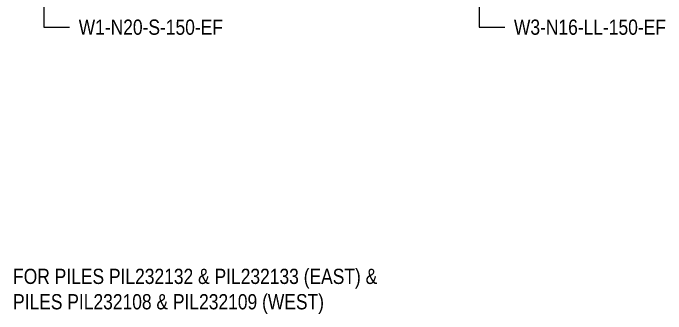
# Model space of a CAD drawing. Header units: metres. Extents: x 0.4 to 22.7, y 0.3 to 4.2.
# Drawn here: x 15.851 to 17.997, y 0.35 to 1.338 of the extents above; entities that cross this region are included whole.
import ezdxf

# ---------------------------------------------------------------- set-up
doc = ezdxf.new("R2010")
doc.units = ezdxf.units.M
doc.layers.add('G-ANNO-TEXT', color=7, linetype='Continuous', lineweight=9)
doc.styles.add('Arial Narrow_1', font='ARIALN.TTF', dxfattribs={"height": 0.05})

msp = doc.modelspace()

# ---------------------------------------------------------------- linework, layer by layer
at = {"layer": 'G-ANNO-TEXT'}
for p, q in [((17.3832073, 1.7601878), (17.3832073, 1.2917421)), ((15.9527146, 1.7301897), (15.9527146, 1.2917421)), ((15.9527146, 1.2917421), (16.0369249, 1.2917421)), ((17.3832073, 1.2917421), (17.4674177, 1.2917421))]:
    msp.add_line(p, q, dxfattribs=at)

# ---------------------------------------------------------------- texts
at = {"layer": 'G-ANNO-TEXT', "char_height": 0.05, "attachment_point": 1, "style": 'Arial Narrow_1', "bg_fill": 3, "box_fill_scale": 1, "bg_fill_color": 256, "bg_fill_true_color": 13158600, "bg_fill_transparency": 0}
for s, insert in [('W1-N20-S-150-EF', (16.0669249, 1.3167421)), ('W3-N16-LL-150-EF', (17.4974177, 1.3167421))]:
    msp.add_mtext(s, dxfattribs=dict(at, insert=insert))
at = {"layer": 'G-ANNO-TEXT', "char_height": 0.05, "attachment_point": 1, "style": 'Arial Narrow_1', "bg_fill": 3, "box_fill_scale": 1, "bg_fill_color": 256, "bg_fill_transparency": 0}
for s, insert in [('FOR PILES PIL232132 & PIL232133 (EAST) &', (15.8511669, 0.4983143)), ('PILES PIL232108 & PIL232109 (WEST) ', (15.8511669, 0.4149706))]:
    msp.add_mtext(s, dxfattribs=dict(at, insert=insert))

doc.saveas('drawing.dxf')
